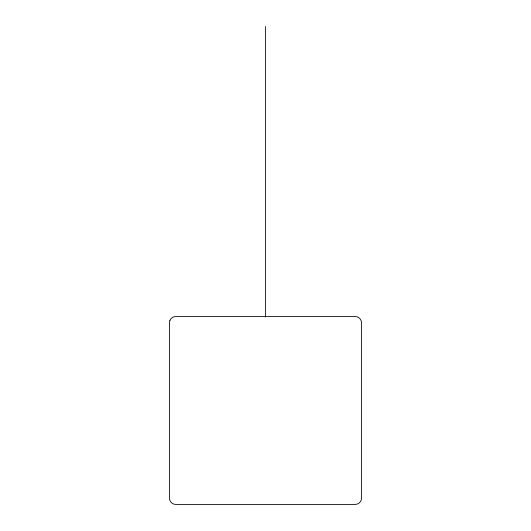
<?xml version="1.0" encoding="UTF-8"?>
<svg xmlns="http://www.w3.org/2000/svg" width="531" height="531" viewBox="0 0 531 531"><rect width="100%" height="100%" fill="white"/><g stroke="black" fill="none" stroke-linecap="round" stroke-linejoin="round"><path stroke-width="0.8" d="M265.5 26.55L265.5 316.941M169.92 320.379L169.442 322.775L169.442 498.184C169.508 501.549 172.343 504.384 175.708 504.45L355.292 504.45C358.657 504.384 361.492 501.549 361.558 498.184L361.558 322.775C361.492 319.41 358.657 316.576 355.292 316.509L175.708 316.509L173.305 316.987L171.274 318.341L169.92 320.379"/></g></svg>
